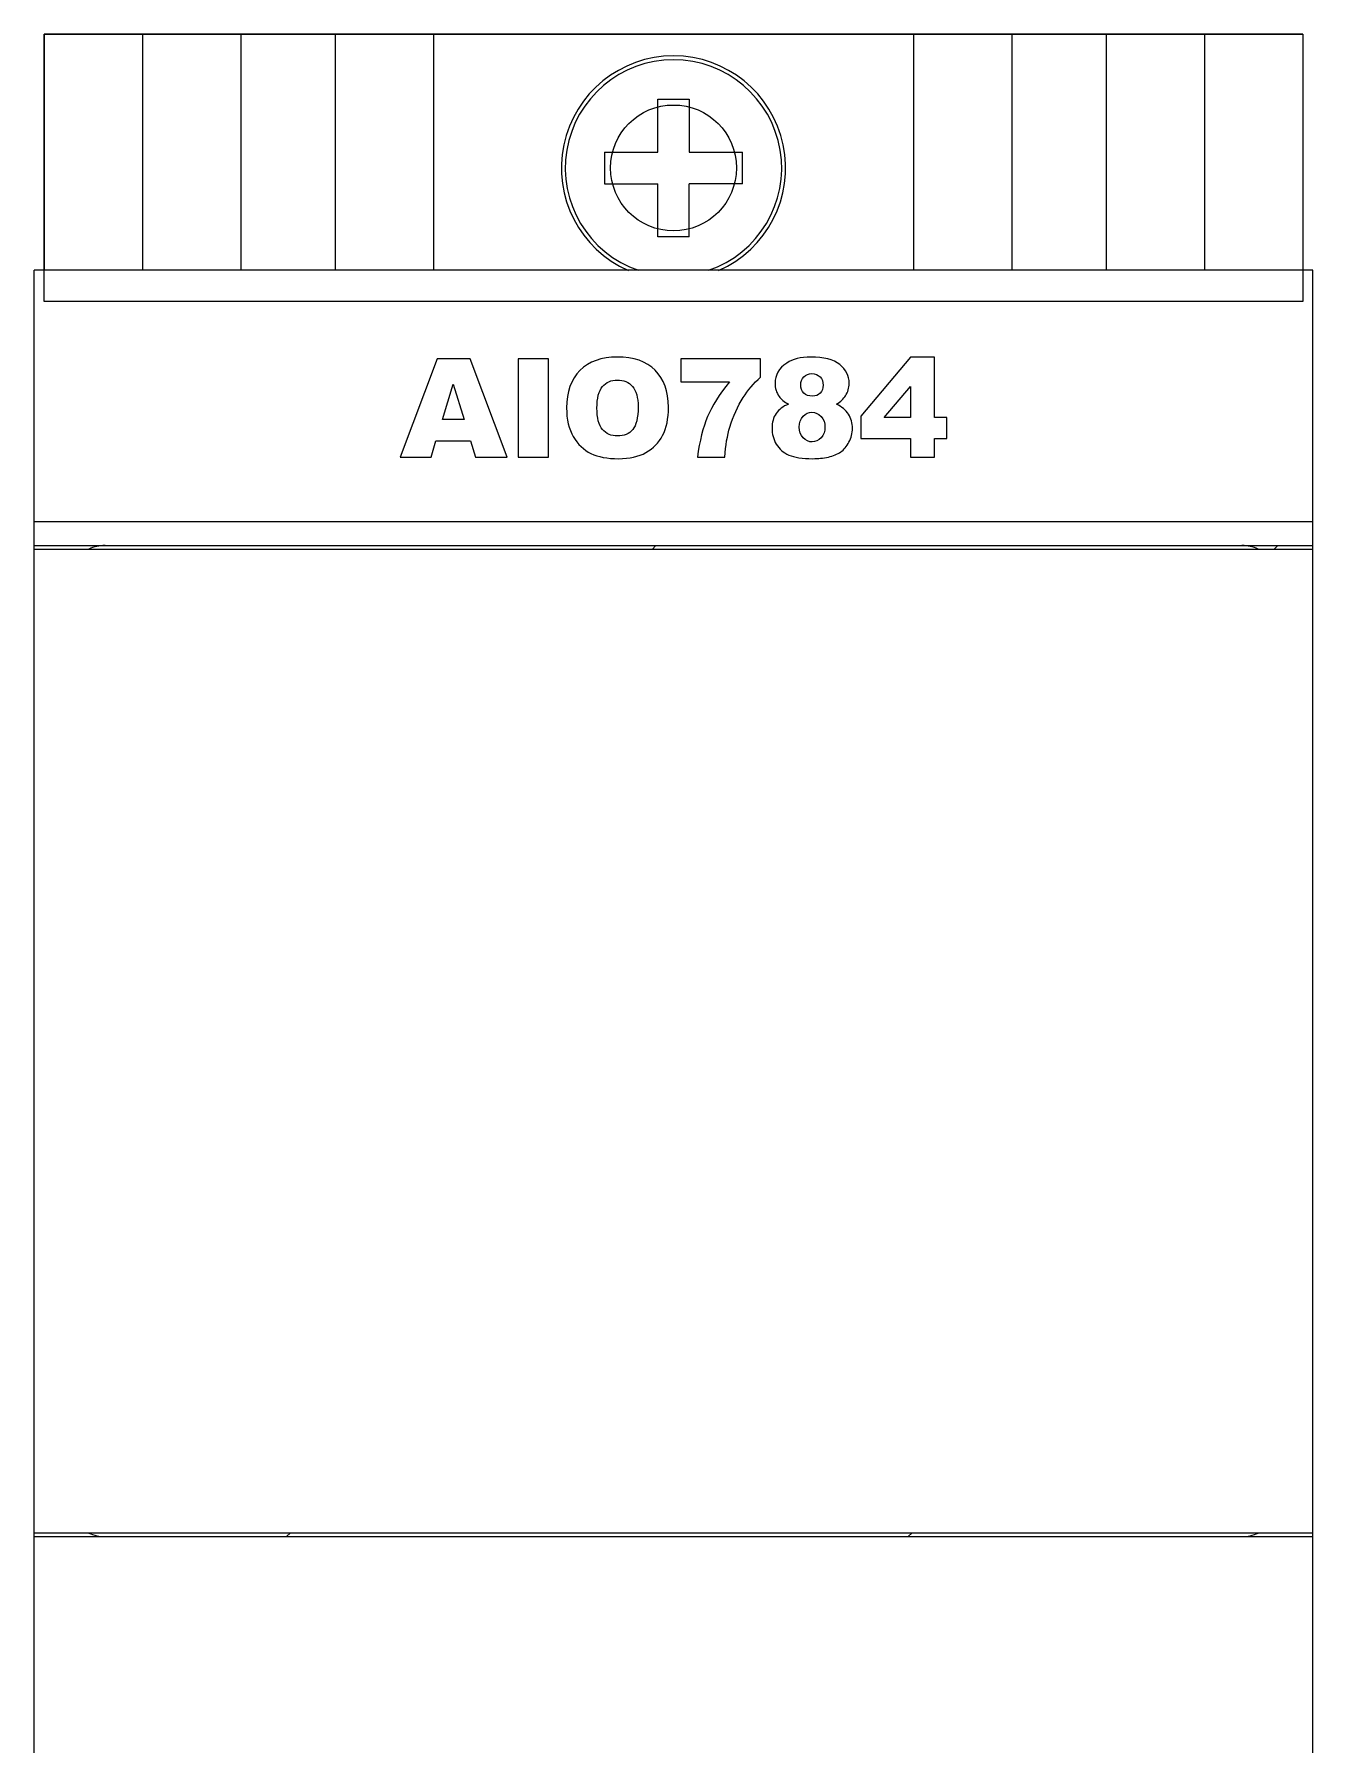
# Model space of a CAD drawing. Header units: inches. Extents: x 0 to 32, y 0 to 130.
# Drawn here: x -0.25 to 32.25, y 86.51 to 130 of the extents above; entities that cross this region are included whole.
import ezdxf

# ---------------------------------------------------------------- set-up
doc = ezdxf.new("R2010")
doc.units = ezdxf.units.IN
doc.header["$LTSCALE"] = 1.21
doc.header["$MEASUREMENT"] = 0
doc.layers.get('0').update_dxf_attribs({"linetype": 'CONTINUOUS'})
for name, color, linetype in [('02___PRT_ALL_AXES', 7, 'CONTINUOUS'), ('03___PRT_ALL_CURVES', 7, 'CONTINUOUS'), ('06___PRT_ALL_SURFS', 7, 'CONTINUOUS')]:
    doc.layers.add(name, color=color, linetype=linetype)

msp = doc.modelspace()

# ---------------------------------------------------------------- linework, layer by layer
at = {"color": 7, "linetype": 'Continuous'}
for p, q in [((0, 130), (0, 124)), ((32, 130), (32, 124)), ((15.6, 127), (15.6, 128.35)), ((15.6, 128.35), (16.4, 128.35)), ((16.4, 128.35), (16.4, 127)), ((14.25, 127), (14.25, 126.2)), ((14.25, 127), (15.6, 127)), ((16.4, 127), (17.75, 127)), ((17.75, 126.2), (17.75, 127)), ((14.25, 126.2), (15.6, 126.2)), ((15.6, 124.85), (15.6, 126.2)), ((16.4, 124.85), (16.4, 126.2)), ((17.75, 126.2), (16.4, 126.2)), ((16.4, 124.85), (15.6, 124.85)), ((-0.25, 6), (-0.25, 124)), ((32.25, 124), (-0.25, 124)), ((32.25, 6), (32.25, 124)), ((32.25, 117.6), (-0.25, 117.6)), ((-0.25, 117), (32.25, 117)), ((32.25, 116.9), (-0.25, 116.9)), ((-0.25, 91.9), (32.25, 91.9)), ((-0.25, 91.8), (32.25, 91.8))]:
    msp.add_line(p, q, dxfattribs=at)
at = {"color": 2, "linetype": 'Continuous'}
for p, q in [((15.455, 116.9), (15.555, 117)), ((31.261, 116.9), (31.361, 117)), ((6.161, 91.8), (6.261, 91.9)), ((21.966, 91.8), (22.066, 91.9))]:
    msp.add_line(p, q, dxfattribs=at)
at = {"color": 7, "linetype": 'Continuous'}
for centre, radius, start, end in [((16, 126.6), 2.85, 293.7203, 246.2797), ((16, 126.6), 2.75, 288.8396, 251.1604), ((1.55, 116), 1, 90, 114.4508), ((30.45, 116), 1, 65.5492, 90), ((1.55, 92.8), 1, 245.5492, 270), ((30.45, 92.8), 1, 270, 294.4508)]:
    msp.add_arc(centre, radius, start, end, dxfattribs=at)
at = {"layer": '02___PRT_ALL_AXES', "color": 7, "linetype": 'Continuous'}
for p, q in [((32, 130), (0, 130)), ((2.5, 130), (2.5, 124)), ((5, 130), (5, 124)), ((7.4, 130), (7.4, 124)), ((9.9, 130), (9.9, 124)), ((22.1, 130), (22.1, 124)), ((24.6, 130), (24.6, 124)), ((27, 130), (27, 124)), ((29.5, 130), (29.5, 124))]:
    msp.add_line(p, q, dxfattribs=at)
at = {"layer": '03___PRT_ALL_CURVES', "color": 4, "linetype": 'Continuous'}
for p, q in [((22.028, 121.793), (20.763, 120.289)), ((22.634, 121.793), (22.028, 121.793)), ((22.634, 120.256), (22.634, 121.793)), ((9.992, 121.75), (9.053, 119.25)), ((10.835, 121.75), (9.992, 121.75)), ((11.774, 119.25), (10.835, 121.75)), ((12.05, 121.75), (12.05, 119.25)), ((12.825, 121.75), (12.05, 121.75)), ((12.825, 119.25), (12.825, 121.75)), ((16.188, 121.75), (16.188, 121.163)), ((18.215, 121.75), (16.188, 121.75)), ((18.215, 121.281), (18.215, 121.75)), ((10.13, 120.203), (10.403, 121.102)), ((10.403, 121.102), (10.679, 120.203)), ((16.188, 121.163), (17.422, 121.163)), ((21.358, 120.256), (22.028, 121.042)), ((22.028, 121.042), (22.028, 120.256)), ((10.679, 120.203), (10.13, 120.203)), ((20.763, 120.289), (20.763, 119.717)), ((22.028, 120.256), (21.358, 120.256)), ((22.947, 120.256), (22.634, 120.256)), ((22.947, 119.717), (22.947, 120.256)), ((9.84, 119.25), (9.961, 119.663)), ((9.961, 119.663), (10.84, 119.663)), ((10.84, 119.663), (10.964, 119.25)), ((20.763, 119.717), (22.028, 119.717)), ((22.028, 119.717), (22.028, 119.25)), ((22.634, 119.25), (22.634, 119.717)), ((22.634, 119.717), (22.947, 119.717)), ((9.053, 119.25), (9.84, 119.25)), ((10.964, 119.25), (11.774, 119.25)), ((12.05, 119.25), (12.825, 119.25)), ((16.609, 119.25), (17.301, 119.25)), ((22.028, 119.25), (22.634, 119.25))]:
    msp.add_line(p, q, dxfattribs=at)
msp.add_arc((19.54, 121.12), 1.912, 270.0061, 282.0044, dxfattribs=at)
for points in [[(14.573, 121.793), (14.167, 121.793), (13.85, 121.678), (13.623, 121.452)], [(15.534, 121.457), (15.309, 121.68), (14.989, 121.793), (14.573, 121.793)], [(19.486, 121.793), (19.233, 121.793), (19.03, 121.741), (18.877, 121.639)], [(20.225, 121.601), (20.065, 121.728), (19.82, 121.793), (19.486, 121.793)], [(13.623, 121.452), (13.394, 121.223), (13.282, 120.906), (13.282, 120.498)], [(15.872, 120.519), (15.872, 120.921), (15.76, 121.233), (15.534, 121.457)], [(18.877, 121.639), (18.679, 121.506), (18.582, 121.334), (18.582, 121.126)], [(19.313, 121.29), (19.366, 121.342), (19.435, 121.37), (19.52, 121.37)], [(19.52, 121.37), (19.602, 121.37), (19.67, 121.342), (19.724, 121.287)], [(20.466, 121.121), (20.466, 121.313), (20.386, 121.474), (20.225, 121.601)], [(14.054, 120.495), (14.054, 120.749), (14.1, 120.931), (14.196, 121.042)], [(14.196, 121.042), (14.29, 121.151), (14.414, 121.208), (14.571, 121.208)], [(14.571, 121.208), (14.733, 121.208), (14.861, 121.153), (14.956, 121.044)], [(14.956, 121.044), (15.052, 120.935), (15.1, 120.764), (15.1, 120.529)], [(17.422, 121.163), (17.168, 120.848), (16.982, 120.553), (16.866, 120.277)], [(17.774, 120.764), (17.891, 120.948), (18.038, 121.121), (18.215, 121.281)], [(18.582, 121.126), (18.582, 120.998), (18.616, 120.885), (18.684, 120.788)], [(19.235, 121.085), (19.235, 121.168), (19.261, 121.237), (19.313, 121.29)], [(19.315, 120.875), (19.261, 120.928), (19.235, 120.998), (19.235, 121.085)], [(19.724, 121.287), (19.777, 121.233), (19.805, 121.163), (19.805, 121.078)], [(19.805, 121.078), (19.805, 120.995), (19.779, 120.926), (19.728, 120.875)], [(20.371, 120.805), (20.434, 120.902), (20.466, 121.008), (20.466, 121.121)], [(13.282, 120.498), (13.282, 120.205), (13.338, 119.963), (13.453, 119.768)], [(14.194, 119.951), (14.1, 120.06), (14.054, 120.242), (14.054, 120.495)], [(15.1, 120.529), (15.1, 120.249), (15.054, 120.055), (14.963, 119.948)], [(15.724, 119.799), (15.823, 119.987), (15.872, 120.225), (15.872, 120.519)], [(17.433, 120.013), (17.516, 120.289), (17.63, 120.539), (17.774, 120.764)], [(18.923, 120.594), (18.78, 120.538), (18.676, 120.459), (18.607, 120.357)], [(18.684, 120.788), (18.734, 120.717), (18.814, 120.652), (18.923, 120.594)], [(19.532, 120.797), (19.441, 120.797), (19.37, 120.822), (19.315, 120.875)], [(19.728, 120.875), (19.677, 120.822), (19.61, 120.797), (19.532, 120.797)], [(20.146, 120.594), (20.248, 120.662), (20.323, 120.732), (20.371, 120.805)], [(20.447, 120.336), (20.381, 120.442), (20.28, 120.529), (20.146, 120.594)], [(16.866, 120.277), (16.749, 120), (16.663, 119.658), (16.609, 119.25)], [(18.607, 120.357), (18.539, 120.254), (18.505, 120.132), (18.505, 119.985)], [(19.197, 120.009), (19.197, 120.125), (19.228, 120.217), (19.293, 120.285)], [(19.293, 120.285), (19.358, 120.353), (19.433, 120.387), (19.52, 120.387)], [(19.52, 120.387), (19.607, 120.387), (19.683, 120.352), (19.75, 120.281)], [(19.75, 120.281), (19.817, 120.21), (19.851, 120.12), (19.851, 120.011)], [(20.548, 119.982), (20.548, 120.111), (20.514, 120.229), (20.447, 120.336)], [(13.453, 119.768), (13.568, 119.574), (13.718, 119.431), (13.902, 119.341)], [(14.578, 119.785), (14.416, 119.785), (14.288, 119.84), (14.194, 119.951)], [(14.963, 119.948), (14.871, 119.838), (14.743, 119.785), (14.578, 119.785)], [(15.297, 119.363), (15.483, 119.467), (15.625, 119.612), (15.724, 119.799)], [(17.301, 119.25), (17.323, 119.543), (17.368, 119.797), (17.433, 120.013)], [(18.505, 119.985), (18.505, 119.835), (18.541, 119.698), (18.613, 119.577)], [(19.298, 119.737), (19.23, 119.808), (19.197, 119.898), (19.197, 120.009)], [(19.528, 119.634), (19.441, 119.634), (19.365, 119.668), (19.298, 119.737)], [(19.751, 119.74), (19.685, 119.668), (19.61, 119.634), (19.528, 119.634)], [(19.851, 120.011), (19.851, 119.901), (19.817, 119.811), (19.751, 119.74)], [(20.25, 119.379), (20.333, 119.438), (20.403, 119.521), (20.461, 119.63)], [(20.461, 119.63), (20.519, 119.739), (20.548, 119.855), (20.548, 119.982)], [(13.902, 119.341), (14.087, 119.252), (14.32, 119.207), (14.603, 119.207)], [(14.603, 119.207), (14.88, 119.207), (15.112, 119.259), (15.297, 119.363)], [(18.613, 119.577), (18.686, 119.455), (18.793, 119.363), (18.933, 119.301)], [(18.933, 119.301), (19.073, 119.24), (19.274, 119.207), (19.54, 119.207)], [(19.938, 119.249), (20.062, 119.276), (20.166, 119.32), (20.25, 119.379)]]:
    msp.add_open_spline(points, degree=3, dxfattribs=at)
at = {"layer": '06___PRT_ALL_SURFS', "color": 7, "linetype": 'Continuous'}
for p, q in [((0, 123.2), (0, 130)), ((0, 130), (32, 130)), ((32, 130), (32, 123.2)), ((32, 123.2), (0, 123.2))]:
    msp.add_line(p, q, dxfattribs=at)
msp.add_circle((16, 126.6), 1.6, dxfattribs=at)

doc.saveas('drawing.dxf')
